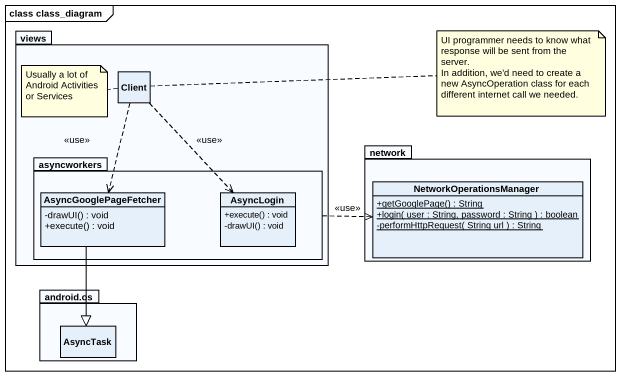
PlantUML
@startuml
mainframe class class_diagram
hide circle
hide empty members
skinparam classAttributeIconSize 0
package views {
  class Client
  package asyncworkers {
    class AsyncGooglePageFetcher {
      -drawUI() : void
      +execute() : void
    }
    class AsyncLogin {
      +execute() : void
      -drawUI() : void
    }
  }
}
package "network" as network_ {
  class NetworkOperationsManager {
    {static} +getGooglePage() : String
    {static} +login( user : String, password : String ) : boolean
    {static} -performHttpRequest( String url ) : String
  }
}
package "android.os" as android_os {
  class AsyncTask
}
Client ..> AsyncGooglePageFetcher : <<use>>
Client ..> AsyncLogin : <<use>>
asyncworkers .right.> NetworkOperationsManager : <<use>>
AsyncGooglePageFetcher --|> AsyncTask
note right of Client
  UI programmer needs to know what response will be sent from the server.
  In addition, we'd need to create a new AsyncOperation class for each different internet call we needed.
end note
note left of Client : Usually a lot of Android Activities or Services
@enduml
